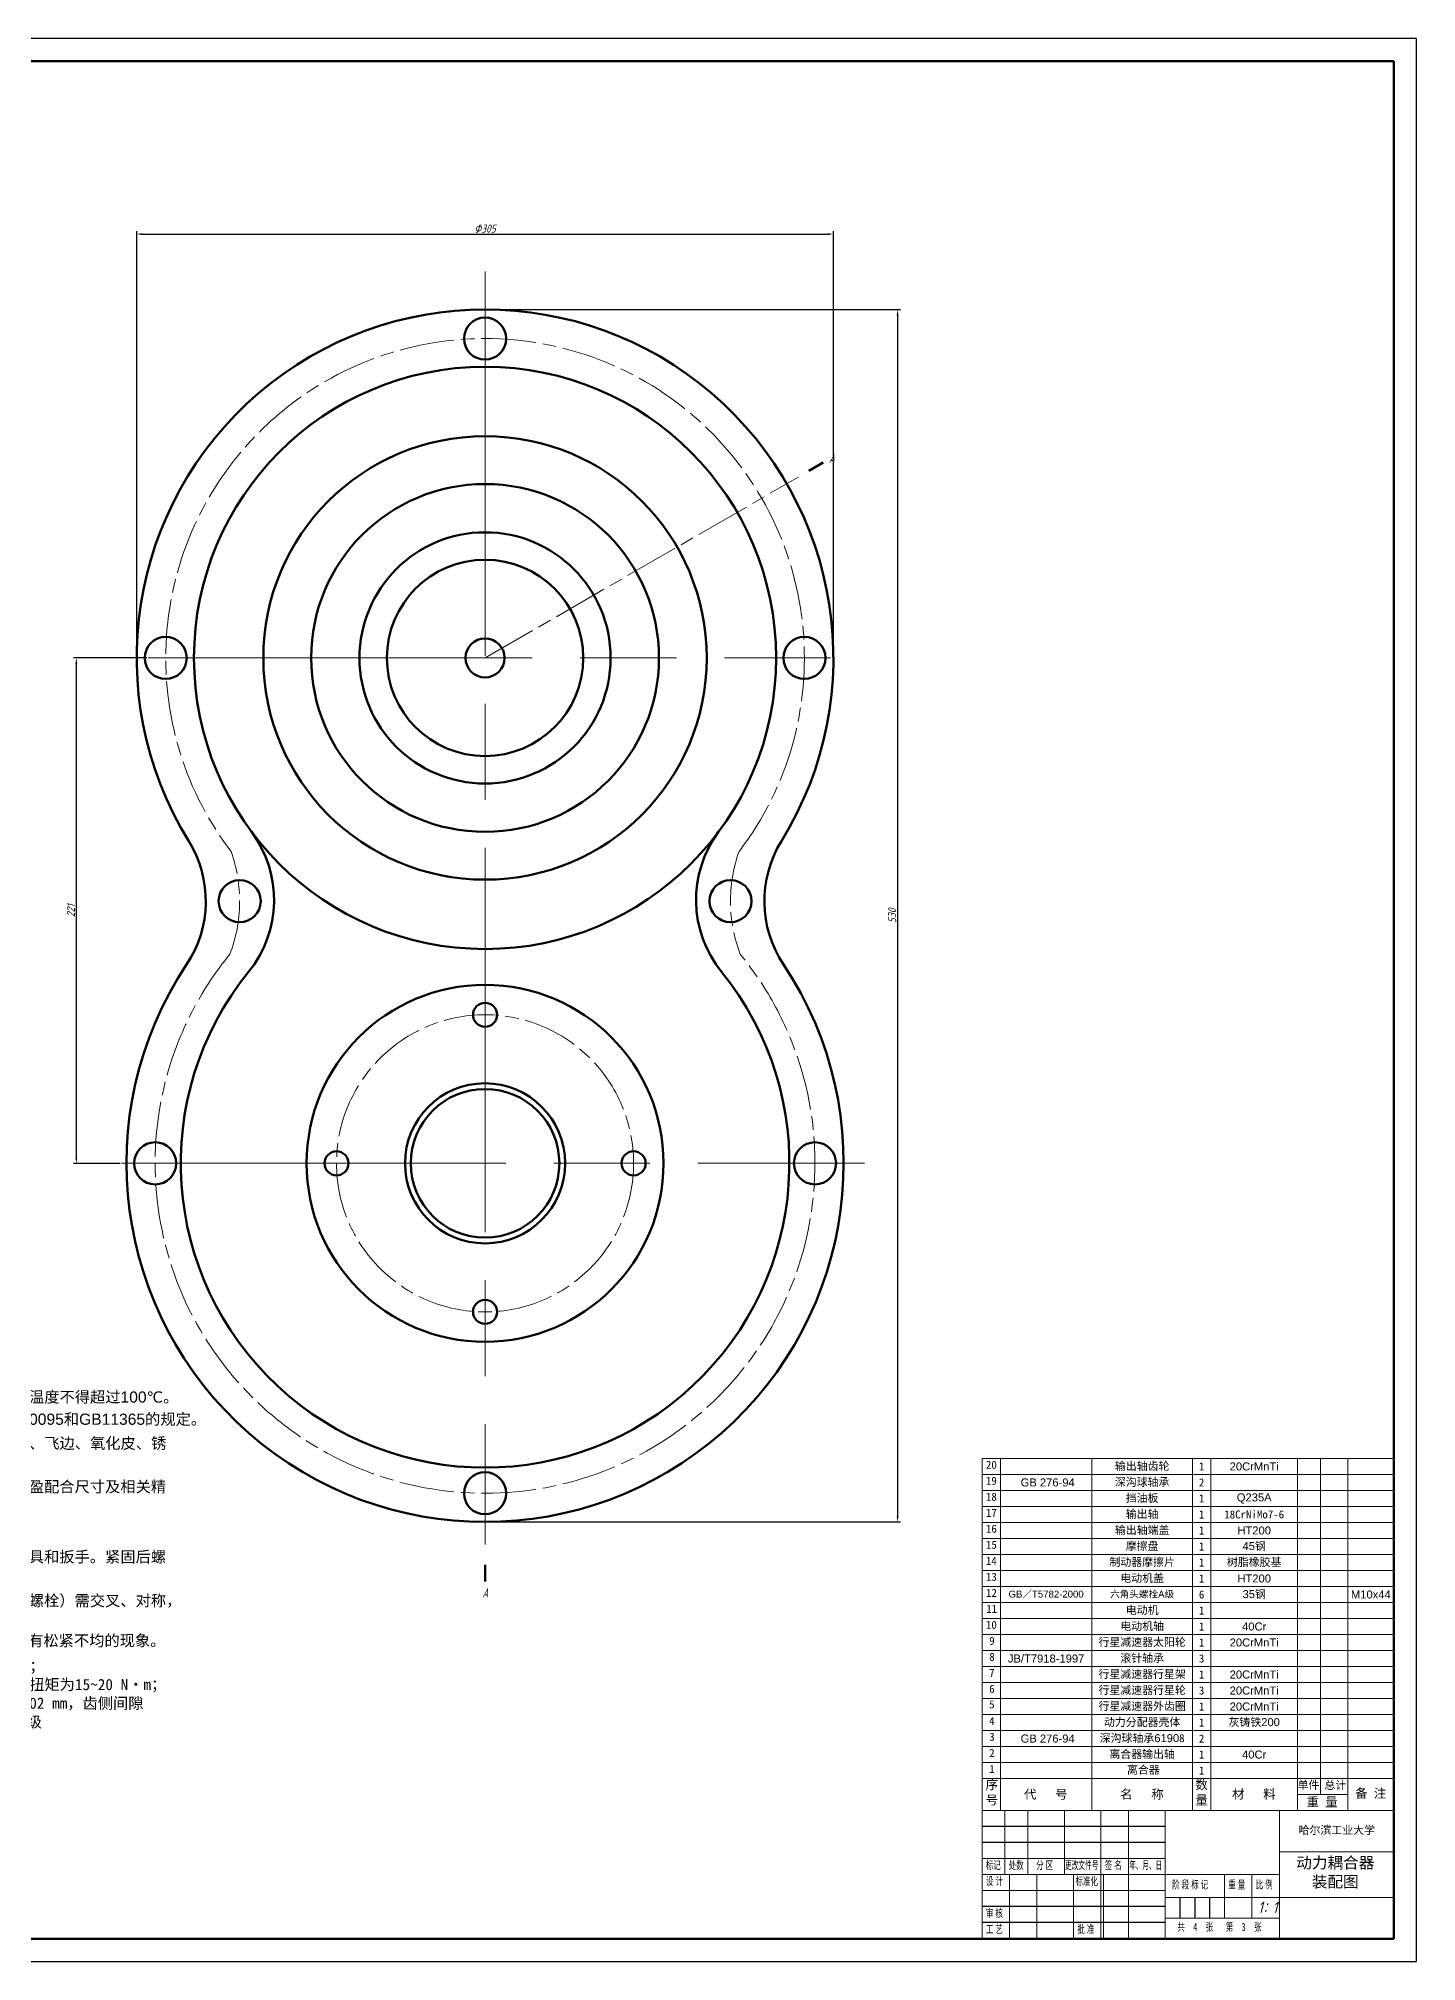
# Model space of a CAD drawing. Header units: millimetres. Extents: x 123 to 1312, y 107 to 948.
# Drawn here: x 709 to 1312, y 107 to 948 of the extents above; entities that cross this region are included whole.
import ezdxf

# ---------------------------------------------------------------- set-up
doc = ezdxf.new("R2010")
doc.units = ezdxf.units.MM
doc.linetypes.add('ACAD_ISO08W100', pattern=[36, 24, -3, 6, -3])
doc.layers.get('Defpoints').update_dxf_attribs({"lineweight": 35})
for name, color, linetype, lineweight in [('01', 7, 'Continuous', 50), ('02', 3, 'Continuous', 25), ('中心线', 1, 'ACAD_ISO08W100', 35), ('剖面线', 6, 'Continuous', 35), ('尺寸', 4, 'Continuous', 25), ('文字', 131, 'Continuous', 35), ('粗实线', 7, 'Continuous', 50), ('细实线', 7, 'Continuous', 20)]:
    doc.layers.add(name, color=color, linetype=linetype, lineweight=lineweight)
doc.layers.add('尺寸标注', color=4, linetype='Continuous')
doc.styles.add('PDF FangSong', font='simfang.ttf')
doc.styles.add('PDF FangSong_GB2312', font='arial.ttf')
doc.styles.get("Standard").update_dxf_attribs({"font": 'arial.ttf'})
doc.styles.add('TextStyle1', font='', dxfattribs={"width": 0.599418})
doc.styles.add('TextStyle2', font='', dxfattribs={"width": 0.585181})
doc.styles.add('仿宋', font='simfang.ttf', dxfattribs={"height": 3.5})
doc.styles.add('工程字', font='gbenor.shx', dxfattribs={"width": 0.65, "oblique": 15, "height": 5, "bigfont": 'gbcbig.shx'})
doc.styles.add('工程字-35', font='gbeitc.shx', dxfattribs={"height": 3.5, "bigfont": 'gbcbig.shx'})
doc.styles.add('工程字-5', font='gbeitc.shx', dxfattribs={"height": 5, "bigfont": 'gbcbig.shx'})
doc.styles.add('标准', font='', dxfattribs={"width": 0.667})
doc.styles.get('TextStyle1').set_extended_font_data('仿宋_GB2312')
doc.styles.get('TextStyle2').set_extended_font_data('仿宋_GB2312')
doc.styles.get('标准').set_extended_font_data('仿宋_GB2312')
doc.dimstyles.new('ISO-25', dxfattribs={"dimtxt": 2.5, "dimasz": 2.5, "dimexe": 1.25, "dimexo": 0.625, "dimtad": 1, "dimtxsty": 'Standard', "dimcen": 2.5, "dimadec": 0, "dimazin": 0, "dimtfac": 1, "dimtmove": 0, "dimatfit": 3, "dimfxl": 1, "dimarcsym": 0})
picture_1 = doc.add_image_def('image1.jpg', size_in_pixel=(554, 292))

# ---------------------------------------------------------------- blocks, each defined once
blk = doc.blocks.new('*D40')
at = {"layer": 'Defpoints', "color": 0, "transparency": 16777216}
for p in [(757.22, 677.59), (725.81, 456.56), (745.64, 456.56)]:
    blk.add_point(p, dxfattribs=at)
at = {"layer": '尺寸标注', "color": 0, "lineweight": -2, "transparency": 16777216}
for p, q in [((756.6, 677.59), (724.56, 677.59)), ((725.81, 675.09), (725.81, 459.06)), ((745.01, 456.56), (724.56, 456.56))]:
    blk.add_line(p, q, dxfattribs=at)
at = {"layer": '尺寸标注', "color": 0, "transparency": 16777216}
for points in [[(725.4, 675.09), (726.23, 675.09), (725.81, 677.59)], [(725.4, 459.06), (726.23, 459.06), (725.81, 456.56)]]:
    blk.add_solid(points, dxfattribs=at)
at = {"layer": '尺寸标注', "color": 0, "lineweight": 20, "transparency": 16777216, "insert": (723.44, 567.08), "char_height": 3.5, "attachment_point": 5, "rotation": 90, "style": '工程字-35'}
blk.add_mtext('221', dxfattribs=at)
blk = doc.blocks.new('*D41')
at = {"layer": 'Defpoints', "color": 0, "transparency": 16777216}
for p in [(904.56, 829.94), (904.56, 299.74), (1084.98, 299.74)]:
    blk.add_point(p, dxfattribs=at)
at = {"layer": '尺寸', "color": 0, "lineweight": -2, "transparency": 16777216}
for p, q in [((905.19, 829.94), (1086.23, 829.94)), ((1084.98, 827.44), (1084.98, 302.24)), ((905.19, 299.74), (1086.23, 299.74))]:
    blk.add_line(p, q, dxfattribs=at)
at = {"layer": '尺寸', "color": 0, "transparency": 16777216}
for points in [[(1084.57, 827.44), (1085.4, 827.44), (1084.98, 829.94)], [(1084.57, 302.24), (1085.4, 302.24), (1084.98, 299.74)]]:
    blk.add_solid(points, dxfattribs=at)
at = {"layer": '尺寸', "color": 0, "lineweight": 20, "transparency": 16777216, "insert": (1082.61, 564.84), "char_height": 3.5, "attachment_point": 5, "rotation": 90, "style": '工程字-35'}
blk.add_mtext('530', dxfattribs=at)
blk = doc.blocks.new('*D42')
at = {"layer": 'Defpoints', "color": 0, "transparency": 16777216}
for p in [(1056.91, 862.95), (752.21, 677.59), (1056.91, 677.59)]:
    blk.add_point(p, dxfattribs=at)
at = {"layer": '尺寸标注', "color": 0, "lineweight": -2, "transparency": 16777216}
for p, q in [((752.21, 678.21), (752.21, 864.2)), ((754.71, 862.95), (1054.41, 862.95)), ((1056.91, 678.21), (1056.91, 864.2))]:
    blk.add_line(p, q, dxfattribs=at)
at = {"layer": '尺寸标注', "color": 0, "transparency": 16777216}
for points in [[(754.71, 863.37), (754.71, 862.53), (752.21, 862.95)], [(1054.41, 863.37), (1054.41, 862.53), (1056.91, 862.95)]]:
    blk.add_solid(points, dxfattribs=at)
at = {"layer": '尺寸标注', "color": 0, "lineweight": 20, "transparency": 16777216, "insert": (904.56, 865.33), "char_height": 3.5, "attachment_point": 5, "style": '工程字-35'}
blk.add_mtext('Φ305', dxfattribs=at)

msp = doc.modelspace()

# ---------------------------------------------------------------- linework, layer by layer
at = {"layer": '01'}
for p, q in [((1301.929, 938.49), (147.929, 938.49)), ((1301.929, 117.49), (1301.929, 938.49)), ((147.929, 117.49), (1301.929, 117.49))]:
    msp.add_line(p, q, dxfattribs=at)
at = {"layer": '02'}
for p, q in [((1311.929, 948.49), (122.929, 948.49)), ((1311.929, 107.49), (1311.929, 948.49)), ((122.929, 107.49), (1311.929, 107.49))]:
    msp.add_line(p, q, dxfattribs=at)
at = {"layer": '中心线', "lineweight": 20, "ltscale": 7}
for p, q in [((904.563, 846.523), (904.563, 289.933)), ((757.223, 677.587), (1055.67, 677.587)), ((745.636, 456.565), (1070.565, 456.565))]:
    msp.add_line(p, q, dxfattribs=at)
at = {"layer": '中心线', "lineweight": 20}
msp.add_line((904.563, 677.587), (1041.553, 756.678), dxfattribs=at)
msp.add_circle((904.563, 456.565), 64.962, dxfattribs=at)
for centre, radius, start, end in [((904.563, 677.587), 139.656, 322.680785, 217.319215), ((732.428, 571.215), 64.812, 338.975247, 19.565406), ((1076.698, 571.215), 64.812, 160.434594, 201.024753), ((904.563, 456.565), 144.279, 140.692713, 39.307287)]:
    msp.add_arc(centre, radius, start, end, dxfattribs=at)
at = {"layer": '粗实线', "lineweight": 80}
for p, q in [((1046.169, 759.343), (1052.497, 762.997)), ((904.563, 280.936), (904.563, 273.755))]:
    msp.add_line(p, q, dxfattribs=at)
at = {"layer": '粗实线', "lineweight": 50}
for centre, radius in [((904.563, 817.238), 9.2), ((904.563, 677.587), 127.309), ((904.563, 677.587), 96.963), ((904.563, 677.587), 76.054), ((904.563, 677.587), 54.916), ((904.563, 677.587), 42.925), ((764.907, 677.587), 9.2), ((904.563, 677.587), 8.538), ((1044.219, 677.587), 9.2), ((797.241, 571.215), 9.2), ((1011.885, 571.215), 9.2), ((904.563, 456.565), 78.039), ((904.563, 521.526), 5.258), ((904.563, 456.565), 35), ((904.563, 456.565), 32.5), ((760.284, 456.565), 9.2), ((1048.842, 456.565), 9.2), ((839.601, 456.565), 5.258), ((969.525, 456.565), 5.258), ((904.563, 391.603), 5.258), ((904.563, 312.286), 9.2)]:
    msp.add_circle(centre, radius, dxfattribs=at)
for centre, radius, start, end in [((904.563, 677.587), 152.35, 328.285695, 211.714305), ((732.428, 571.215), 50, 326.334368, 31.714305), ((762.281, 571.784), 50, 320.999526, 36.634864), ((1046.845, 571.784), 50, 143.365136, 219.000474), ((1076.698, 571.215), 50, 148.285695, 213.665632), ((904.563, 456.565), 156.821, 146.334368, 33.665632), ((904.563, 456.565), 133.084, 140.999526, 39.000474)]:
    msp.add_arc(centre, radius, start, end, dxfattribs=at)
at = {"layer": '细实线', "lineweight": 20}
for p, q in [((1121.929, 320.49), (1121.929, 327.49)), ((1121.929, 327.49), (1301.929, 327.49)), ((1121.929, 313.49), (1121.929, 320.49)), ((1121.929, 320.49), (1301.929, 320.49)), ((1129.929, 173.49), (1129.929, 327.49)), ((1169.929, 173.49), (1169.929, 327.49)), ((1213.929, 173.49), (1213.929, 327.49)), ((1221.929, 173.49), (1221.929, 327.49)), ((1259.929, 173.49), (1259.929, 327.49)), ((1269.929, 327.49), (1269.929, 180.49)), ((1281.929, 173.49), (1281.929, 327.49)), ((1301.929, 327.49), (1301.929, 320.49)), ((1301.929, 320.49), (1301.929, 313.49)), ((1121.929, 306.49), (1121.929, 313.49)), ((1121.929, 313.49), (1301.929, 313.49)), ((1121.929, 313.49), (1301.929, 313.49)), ((1301.929, 313.49), (1301.929, 306.49)), ((1121.929, 299.49), (1121.929, 306.49)), ((1121.929, 306.49), (1301.929, 306.49)), ((1301.929, 306.49), (1301.929, 299.49)), ((1121.929, 292.49), (1121.929, 299.49)), ((1121.929, 299.49), (1301.929, 299.49)), ((1301.929, 299.49), (1301.929, 292.49)), ((1121.929, 285.49), (1121.929, 292.49)), ((1121.929, 292.49), (1301.929, 292.49)), ((1301.929, 292.49), (1301.929, 285.49)), ((1121.929, 278.49), (1121.929, 285.49)), ((1121.929, 285.49), (1301.929, 285.49)), ((1121.929, 271.49), (1121.929, 278.49)), ((1121.929, 278.49), (1301.929, 278.49)), ((1301.929, 285.49), (1301.929, 278.49)), ((1301.929, 278.49), (1301.929, 271.49)), ((1121.929, 264.49), (1121.929, 271.49)), ((1121.929, 271.49), (1301.929, 271.49)), ((1301.929, 271.49), (1301.929, 264.49)), ((1121.929, 257.49), (1121.929, 264.49)), ((1121.929, 264.49), (1301.929, 264.49)), ((1301.929, 264.49), (1301.929, 257.49)), ((1121.929, 250.49), (1121.929, 257.49)), ((1121.929, 257.49), (1301.929, 257.49)), ((1301.929, 257.49), (1301.929, 250.49)), ((1121.929, 243.49), (1121.929, 250.49)), ((1121.929, 250.49), (1301.929, 250.49)), ((1301.929, 250.49), (1301.929, 243.49)), ((1121.929, 236.49), (1121.929, 243.49)), ((1121.929, 243.49), (1301.929, 243.49)), ((1121.929, 229.49), (1121.929, 236.49)), ((1121.929, 236.49), (1301.929, 236.49)), ((1301.929, 243.49), (1301.929, 236.49)), ((1301.929, 236.49), (1301.929, 229.49)), ((1121.929, 222.49), (1121.929, 229.49)), ((1121.929, 229.49), (1301.929, 229.49)), ((1301.929, 229.49), (1301.929, 222.49)), ((1121.929, 215.49), (1121.929, 222.49)), ((1121.929, 222.49), (1301.929, 222.49)), ((1301.929, 222.49), (1301.929, 215.49)), ((1121.929, 208.49), (1121.929, 215.49)), ((1121.929, 215.49), (1301.929, 215.49)), ((1301.929, 215.49), (1301.929, 208.49)), ((1121.929, 201.49), (1121.929, 208.49)), ((1121.929, 208.49), (1301.929, 208.49)), ((1301.929, 208.49), (1301.929, 201.49)), ((1121.929, 194.49), (1121.929, 201.49)), ((1121.929, 201.49), (1301.929, 201.49)), ((1121.929, 187.49), (1121.929, 194.49)), ((1121.929, 194.49), (1301.929, 194.49)), ((1301.929, 201.49), (1301.929, 194.49)), ((1301.929, 194.49), (1301.929, 187.49)), ((1121.929, 173.49), (1121.929, 187.49)), ((1121.929, 187.49), (1301.929, 187.49)), ((1301.929, 173.49), (1301.929, 187.49)), ((1259.929, 180.49), (1281.929, 180.49))]:
    msp.add_line(p, q, dxfattribs=at)
at = {"layer": '细实线', "linetype": 'Continuous', "lineweight": 20}
for p, q in [((1121.929, 173.49), (1301.929, 173.49)), ((1121.929, 173.49), (1121.929, 117.49)), ((1131.929, 145.49), (1131.929, 173.49)), ((1141.929, 145.49), (1141.929, 173.49)), ((1157.929, 145.49), (1157.929, 173.49)), ((1173.929, 145.49), (1173.929, 173.49)), ((1185.929, 145.49), (1185.929, 173.49)), ((1201.929, 173.49), (1201.929, 117.49)), ((1251.929, 117.49), (1251.929, 173.49)), ((1301.929, 173.49), (1301.929, 117.49)), ((1201.929, 152.49), (1121.929, 152.49)), ((1301.929, 155.49), (1251.929, 155.49)), ((1251.929, 145.49), (1121.929, 145.49)), ((1133.929, 117.49), (1133.929, 145.49)), ((1145.929, 117.49), (1145.929, 145.49)), ((1161.929, 117.49), (1161.929, 145.49)), ((1173.929, 117.49), (1173.929, 145.49)), ((1185.929, 117.49), (1185.929, 145.49)), ((1227.929, 145.49), (1227.929, 126.49)), ((1239.929, 145.49), (1239.929, 126.49)), ((1201.929, 138.49), (1121.929, 138.49)), ((1251.929, 135.49), (1201.929, 135.49)), ((1301.929, 135.49), (1251.929, 135.49)), ((1251.929, 126.49), (1201.929, 126.49)), ((1301.929, 117.49), (1121.929, 117.49))]:
    msp.add_line(p, q, dxfattribs=at)
at = {"layer": '细实线', "linetype": 'Continuous', "lineweight": 25}
for p, q in [((1201.929, 166.49), (1121.929, 166.49)), ((1201.929, 159.49), (1121.929, 159.49)), ((1208.429, 135.49), (1208.429, 126.49)), ((1214.929, 135.49), (1214.929, 126.49)), ((1221.429, 135.49), (1221.429, 126.49)), ((1201.929, 131.49), (1121.929, 131.49)), ((1201.929, 124.49), (1121.929, 124.49))]:
    msp.add_line(p, q, dxfattribs=at)

# ---------------------------------------------------------------- texts
at = {"layer": '尺寸', "lineweight": 20, "char_height": 4, "attachment_point": 1, "style": '工程字'}
for insert in [(1054.966, 766.748), (903.445, 270.699)]:
    msp.add_mtext_dynamic_manual_height_columns('A', width=12.8942, gutter_width=10, heights=[0], dxfattribs=dict(at, insert=insert))
at = {"layer": '尺寸标注', "lineweight": 20}
for s, width, heights, insert, char_height, attachment_point in [('{\\fSimSun|b0|i0|c134|p2;序号}', 8, [0], (1123.481, 186.843), 4, 1), ('{\\fSimSun|b0|i0|c134|p2;数量}', 8, [0], (1215.18, 186.81), 4, 1), ('{\\fSimSun|b0|i0|c134|p2;单件}', 15.74364, [0], (1259.929, 186.466), 3.5, 1), ('{\\fSimSun|b0|i0|c134|p2;总计}', 15.74364, [0], (1271.652, 186.404), 3.5, 1), ('\\pxqc;{\\fSimSun|b0|i0|c134|p2;代   号}', 39.71888, [14.006], (1149.807, 180.411), 4, 5), ('\\pxqc;{\\fSimSun|b0|i0|c134|p2;名   称}', 39.71888, [14.006], (1191.834, 180.444), 4, 5), ('\\pxqc;{\\fSimSun|b0|i0|c134|p2;材   料}', 39.71888, [14.006], (1240.789, 180.538), 4, 5), ('{\\fSimSun|b0|i0|c134|p2;重 量}', 15.74364, [0], (1263.82, 179.3), 4, 1), ('{\\fSimSun|b0|i0|c134|p2;备 注 }', 15.74364, [0], (1285.064, 183.077), 4, 1)]:
    msp.add_mtext_dynamic_manual_height_columns(s, width=width, gutter_width=12.5, heights=heights, dxfattribs=dict(at, insert=insert, char_height=char_height, attachment_point=attachment_point))
at = {"layer": '文字'}
for s, insert, char_height, attachment_point, style in [('2、装配滚动轴承允许采用机油加热进行热装，油的温度不得超过100℃。', (554.58, 354.014), 4.89, 4, 'PDF FangSong_GB2312'), ('3、齿轮装配后，齿面的接触斑点和侧隙应符合GB10095和GB11365的规定。', (554.288, 344.308), 4.89, 4, 'PDF FangSong_GB2312'), ('4、零件在装配前必须清理和清洗干净，不得有毛刺、飞边、氧化皮、锈', (554.58, 333.808), 4.89, 4, 'PDF FangSong_GB2312'), ('20', (1123.611, 324.712), 3.4999, 4, 'PDF FangSong'), ('5{\\fSimSun|b0|i0|c134|p2;、装配前应对零、部件的主要配合尺寸，特别是过盈配合尺寸及相关精}', (554.498, 314.805), 4.89, 4, 'PDF FangSong_GB2312'), ('19', (1123.611, 317.718), 3.4999, 4, 'PDF FangSong'), ('18', (1123.611, 310.712), 3.4999, 4, 'PDF FangSong'), ('17', (1123.611, 303.718), 3.4999, 4, 'PDF FangSong'), ('16', (1123.611, 296.723), 3.4999, 4, 'PDF FangSong'), ('15', (1123.633, 289.729), 3.4999, 4, 'PDF FangSong'), ('14', (1123.568, 282.691), 3.4999, 4, 'PDF FangSong'), ('13', (1123.633, 275.718), 3.4999, 4, 'PDF FangSong'), ('12', (1123.633, 268.702), 3.4999, 4, 'PDF FangSong'), ('11', (1123.742, 261.707), 3.4999, 4, 'PDF FangSong'), ('10', (1123.611, 254.713), 3.4999, 4, 'PDF FangSong'), ('9', (1125.071, 247.718), 3.5, 4, 'PDF FangSong'), ('8', (1125.071, 240.724), 3.5, 4, 'PDF FangSong'), ('7', (1125.028, 233.729), 3.5, 4, 'PDF FangSong'), ('6', (1125.049, 226.713), 3.5, 4, 'PDF FangSong'), ('5', (1125.028, 219.937), 3.5, 4, 'PDF FangSong'), ('4', (1125.049, 212.703), 3.5, 4, 'PDF FangSong'), ('3', (1125.049, 205.73), 3.5, 4, 'PDF FangSong'), ('2', (1125.071, 198.692), 3.5, 4, 'PDF FangSong'), ('{\\fSimSun|b0|i0|c134|p2;离合器}', (1185.298, 191.119), 3.49993, 4, 'PDF FangSong'), ('1', (1125.006, 191.697), 3.5, 4, 'PDF FangSong'), ('\\fﾷￂￋￎ_GB2312|b0|i0|p34;标记', (1123.555, 151.388), 3.5, 1, '标准'), ('\\fﾷￂￋￎ_GB2312|b0|i0|p34;处数', (1133.555, 151.388), 3.5, 1, '标准'), ('\\fﾷￂￋￎ_GB2312|b0|i0|p34;分 区', (1145.581, 151.388), 3.5, 1, '标准'), ('\\fﾷￂￋￎ_GB2312|b0|i0|p34;更改文件号', (1158.147, 151.388), 3.5, 1, 'TextStyle1'), ('\\fﾷￂￋￎ_GB2312|b0|i0|p34;签 名', (1175.581, 151.388), 3.5, 1, '标准'), ('\\fﾷￂￋￎ_GB2312|b0|i0|p34;年、月、日', (1186.321, 151.388), 3.5, 1, 'TextStyle2'), ('\\fﾷￂￋￎ_GB2312|b0|i0|p34;设 计', (1123.581, 144.388), 3.5, 1, '标准'), ('\\fﾷￂￋￎ_GB2312|b0|i0|p34;标准化', (1162.781, 144.388), 3.5, 1, '标准'), ('\\fﾷￂￋￎ_GB2312|b0|i0|p34;阶 段 标 记', (1205.083, 142.888), 3.5, 1, '标准'), ('\\fﾷￂￋￎ_GB2312|b0|i0|p34;重 量', (1229.581, 142.888), 3.5, 1, '标准'), ('\\fﾷￂￋￎ_GB2312|b0|i0|p34;比 例', (1241.581, 142.888), 3.5, 1, '标准'), ('\\fﾷￂￋￎ_GB2312|b0|i0|p34;审 核', (1123.581, 130.388), 3.5, 1, '标准'), ('\\fﾷￂￋￎ_GB2312|b0|i0|p34;工 艺', (1123.581, 123.388), 3.5, 1, '标准'), ('\\fﾷￂￋￎ_GB2312|b0|i0|p34;批 准', (1163.581, 123.388), 3.5, 1, '标准'), ('{\\fSimSun|b0|i0|c134|p2;共  4  张   第  3  张}', (1207.338, 124.388), 3.5, 1, '标准')]:
    msp.add_mtext(s, dxfattribs=dict(at, insert=insert, char_height=char_height, attachment_point=attachment_point, style=style))
at = {"layer": '文字', "attachment_point": 4, "style": 'PDF FangSong'}
for s, insert, char_height, width in [('\\pxqc;{\\fSimSun|b0|i0|c134|p2;输出轴齿轮}', (1169.929, 323.99), 3.49993, 44), ('\\pxqc;{\\fSimSun|b0|i0|c134|p2;1}', (1213.929, 323.99), 3.49993, 8), ('\\pxqc;{\\fArial|b0|i0|c0|p34;20CrMnTi}', (1221.929, 323.99), 3.49993, 38), ('\\pxqc;{\\fArial|b0|i0|c0|p34; GB 276-94}', (1129.929, 316.99), 3.49993, 40), ('\\pxqc;{\\fSimSun|b0|i0|c134|p2;深沟球轴承}', (1169.929, 316.99), 3.49993, 44), ('\\pxqc;{\\fSimSun|b0|i0|c134|p2;挡油板 }', (1169.929, 309.99), 3.49993, 44), ('\\pxqc;{\\fSimSun|b0|i0|c134|p2;2}', (1213.929, 316.99), 3.49993, 8), ('\\pxqc;{\\fSimSun|b0|i0|c134|p2;1}', (1213.929, 309.99), 3.49993, 8), ('\\pxqc;{\\fArial|b0|i0|c0|p34;Q235A}', (1221.929, 309.99), 3.49993, 38), ('\\pxqc;{\\fSimSun|b0|i0|c134|p2;输出轴}', (1169.929, 302.99), 3.49993, 44), ('\\pxqc;{\\fSimSun|b0|i0|c134|p2;1}', (1213.929, 302.99), 3.49993, 8), ('\\pxqc;{\\fSimSun|b0|i0|c134|p2;18CrNiMo7-6}', (1221.929, 302.99), 3.49993, 38), ('\\pxqc;{\\fSimSun|b0|i0|c134|p2;输出轴端盖  }', (1169.929, 295.99), 3.49993, 44), ('\\pxqc;{\\fSimSun|b0|i0|c134|p2;1}', (1213.929, 295.99), 3.49993, 8), ('\\pxqc;{\\fArial|b0|i0|c0|p34;HT200}', (1221.929, 295.99), 3.49993, 38), ('\\pxqc;{\\fSimSun|b0|i0|c134|p2;摩擦盘 }', (1169.929, 288.99), 3.49993, 44), ('\\pxqc;{\\fSimSun|b0|i0|c134|p2;1}', (1213.929, 288.99), 3.49993, 8), ('\\pxqc;{\\fArial|b0|i0|c0|p34;45\\fSimSun|b0|i0|c134|p2;钢}', (1221.929, 288.99), 3.49993, 38), ('\\pxqc;{\\fSimSun|b0|i0|c134|p2;制动器摩擦片}', (1169.929, 281.99), 3.49993, 44), ('\\pxqc;{\\fSimSun|b0|i0|c134|p2;1}', (1213.929, 281.99), 3.49993, 8), ('\\pxqc;{\\fSimSun|b0|i0|c134|p2;树脂橡胶基}', (1221.929, 281.99), 3.49993, 38), ('\\pxqc;{\\fArial|b0|i0|c0|p34;GB\\fSimSun|b0|i0|c134|p2;／\\fArial|b0|i0|c0|p34;T5782-2000}', (1129.929, 267.99), 3, 40), ('\\pxqc;{\\fSimSun|b0|i0|c134|p2;六角头螺栓\\fArial|b0|i0|c0|p34;A\\fSimSun|b0|i0|c134|p2;级}', (1169.929, 267.99), 3, 44), ('\\pxqc;{\\fSimSun|b0|i0|c134|p2;电动机盖 }', (1169.929, 274.99), 3.49993, 44), ('\\pxqc;{\\fSimSun|b0|i0|c134|p2;6}', (1213.929, 267.99), 3.49993, 8), ('\\pxqc;{\\fSimSun|b0|i0|c134|p2;1}', (1213.929, 274.99), 3.49993, 8), ('\\pxqc;{\\fArial|b0|i0|c0|p34;HT200}', (1221.929, 274.99), 3.49993, 38), ('\\pxqc;{\\fArial|b0|i0|c0|p34;35\\fSimSun|b0|i0|c134|p2;钢\\fArial|b0|i0|c0|p34; }', (1221.929, 267.99), 3.49993, 38), ('\\pxqc;{\\fArial|b0|i0|c0|p34;M10x44 }', (1281.929, 267.99), 3.49993, 20), ('\\pxqc;{\\fSimSun|b0|i0|c134|p2;电动机 }', (1169.929, 260.99), 3.49993, 44), ('\\pxqc;{\\fSimSun|b0|i0|c134|p2;1}', (1213.929, 260.99), 3.49993, 8), ('\\pxqc;{\\fSimSun|b0|i0|c134|p2;电动机轴}', (1169.929, 253.99), 3.49993, 44), ('\\pxqc;{\\fSimSun|b0|i0|c134|p2;1}', (1213.929, 253.99), 3.49993, 8), ('\\pxqc;{\\fArial|b0|i0|c0|p34;40Cr}', (1221.929, 253.99), 3.49993, 38), ('\\pxqc;{\\fSimSun|b0|i0|c134|p2;行星减速器太阳轮 }', (1169.929, 246.99), 3.49993, 44), ('\\pxqc;{\\fSimSun|b0|i0|c134|p2;1}', (1213.929, 246.99), 3.49993, 8), ('\\pxqc;{\\fArial|b0|i0|c0|p34;20CrMnTi}', (1221.929, 246.99), 3.49993, 38), ('\\pxqc;{\\fArial|b0|i0|c0|p34;JB/T7918-1997}', (1129.929, 239.99), 3.49993, 40), ('\\pxqc;{\\fSimSun|b0|i0|c134|p2;滚针轴承 }', (1169.929, 239.99), 3.49993, 44), ('\\pxqc;{\\fSimSun|b0|i0|c134|p2;3}', (1213.929, 239.99), 3.49993, 8), ('\\pxqc;{\\fSimSun|b0|i0|c134|p2;行星减速器行星架}', (1169.929, 232.99), 3.49993, 44), ('\\pxqc;{\\fSimSun|b0|i0|c134|p2;行星减速器行星轮}', (1169.929, 225.99), 3.49993, 44), ('\\pxqc;{\\fSimSun|b0|i0|c134|p2;3}', (1213.929, 225.99), 3.49993, 8), ('\\pxqc;{\\fSimSun|b0|i0|c134|p2;1}', (1213.929, 232.99), 3.49993, 8), ('\\pxqc;{\\fArial|b0|i0|c0|p34;20CrMnTi}', (1221.929, 232.99), 3.49993, 38), ('\\pxqc;{\\fArial|b0|i0|c0|p34;20CrMnTi}', (1221.929, 225.99), 3.49993, 38), ('\\pxqc;{\\fSimSun|b0|i0|c134|p2;行星减速器外齿圈}', (1169.929, 218.99), 3.49993, 44), ('\\pxqc;{\\fSimSun|b0|i0|c134|p2;1}', (1213.929, 218.99), 3.49993, 8), ('\\pxqc;{\\fArial|b0|i0|c0|p34;20CrMnTi}', (1221.929, 218.99), 3.49993, 38), ('\\pxqc;{\\fSimSun|b0|i0|c134|p2;动力分配器壳体}', (1169.929, 211.99), 3.49993, 44), ('\\pxqc;{\\fSimSun|b0|i0|c134|p2;1}', (1213.929, 211.99), 3.49993, 8), ('\\pxqc;{\\fSimSun|b0|i0|c134|p2;灰铸铁\\fArial|b0|i0|c0|p34;200}', (1221.929, 211.99), 3.49993, 38), ('\\pxqc;{\\fArial|b0|i0|c0|p34; GB 276-94}', (1129.929, 204.99), 3.49993, 40), ('\\pxqc;{\\fSimSun|b0|i0|c134|p2;深沟球轴承\\fArial|b0|i0|c0|p34;6190\\fSimSun|b0|i0|c134|p2;8}', (1169.929, 204.99), 3.49993, 44), ('\\pxqc;{\\fSimSun|b0|i0|c134|p2;2}', (1213.929, 204.99), 3.49993, 8), ('\\pxqc;{\\fSimSun|b0|i0|c134|p2;离合器输出轴}', (1169.929, 197.99), 3.49993, 44), ('\\pxqc;{\\fSimSun|b0|i0|c134|p2;1}', (1213.929, 197.99), 3.49993, 8), ('\\pxqc;{\\fArial|b0|i0|c0|p34;40Cr\\fSimSun|b0|i0|c134|p2; }', (1221.929, 197.99), 3.49993, 38), ('\\pxqc;{\\fSimSun|b0|i0|c134|p2;1}', (1213.929, 190.99), 3.49993, 8)]:
    msp.add_mtext(s, dxfattribs=dict(at, insert=insert, char_height=char_height, width=width))
at = {"layer": '文字', "char_height": 4.89, "attachment_point": 4, "style": 'PDF FangSong_GB2312'}
for s, insert, rotation in [('7、螺栓和螺母紧固时，严禁打击或使用不合适的旋具和扳手。紧固后螺', (554.498, 284.141), 359.999994), ('8、同一零件用多件螺钉（螺栓）紧固时，各螺钉（螺栓）需交叉、对称，', (554.498, 264.975), 0.000005), ('10{\\fSimSun|b0|i0|c134|p2;、轴承外圈装配后与定位端轴承盖端面应接触均匀；\\P}11{\\fSimSun|b0|i0|c134|p2;、行星架与太阳轮装配后轴向游隙≤0.1 mm，预紧扭矩为15~20 N·m；\\P}12{\\fFangSong|b0|i0|c134|p49;、\\fSimSun|b0|i0|c134|p2;行星齿轮组齿圈与太阳轮分度圆直径公差≤±0.02 mm，齿侧间隙\\P    0.05~0.10 mm，符合ISO 1328-1:2013精度等级6级}', (550.925, 224.206), 359.999993)]:
    msp.add_mtext(s, dxfattribs=dict(at, insert=insert, rotation=rotation))
at = {"layer": '文字', "insert": (554.227, 247.501), "char_height": 4.89, "width": 218.11243, "attachment_point": 4, "rotation": 359.999994, "style": 'PDF FangSong_GB2312'}
msp.add_mtext('9{\\fSimSun|b0|i0|c134|p2;、滑动配合的花键装配后，相配件移动自如，不得有松紧不均的现象。}', dxfattribs=at)
at = {"layer": '文字', "insert": (1260.351, 166.742), "char_height": 3.5, "attachment_point": 1, "style": '仿宋'}
msp.add_mtext_dynamic_manual_height_columns('{\\C7;哈尔滨工业大学}', width=38.37592, gutter_width=25, heights=[0], dxfattribs=at)
at = {"layer": '文字', "linetype": 'Continuous', "lineweight": 25, "insert": (1259.354, 153.245), "char_height": 5, "width": 36.42617, "attachment_point": 1, "style": '标准'}
msp.add_mtext('{\\fFangSong|b0|i0|c134|p49;\\W1;动力耦合器\\P\\pxql;  装配图}', dxfattribs=at)
at = {"layer": '文字', "lineweight": 20, "insert": (1242.575, 133.687), "char_height": 5, "attachment_point": 1, "style": '工程字-5'}
msp.add_mtext_dynamic_manual_height_columns('{\\C7;1：1}', width=19.361, gutter_width=25, heights=[0], dxfattribs=at)
at = {"layer": '细实线', "insert": (1123.581, 144.388), "char_height": 3.5, "attachment_point": 1, "style": '标准'}
msp.add_mtext('\\fﾷￂￋￎ_GB2312|b0|i0|p34;设 计', dxfattribs=at)

# ---------------------------------------------------------------- dimensions: what is measured, and where the dimension line sits
at = {"layer": '尺寸', "lineweight": 20}
dim = msp.add_linear_dim(base=(1084.984, 299.743), p1=(904.563, 829.937), p2=(904.563, 299.743), angle=90, text='530', dimstyle='ISO-25', override={"dimtxsty": '工程字-35'}, dxfattribs=at)
dim.commit()
dim.dimension.update_dxf_attribs({"geometry": '*D41', "text_midpoint": (1082.609, 564.84)})
at = {"layer": '尺寸标注', "lineweight": 20}
dim = msp.add_linear_dim(base=(1056.913, 862.951), p1=(752.213, 677.587), p2=(1056.913, 677.587), text='Φ305', dimstyle='ISO-25', override={"dimtxsty": '工程字-35'}, dxfattribs=at)
dim.commit()
dim.dimension.update_dxf_attribs({"geometry": '*D42', "text_midpoint": (904.563, 865.326)})
dim = msp.add_linear_dim(base=(725.812, 456.565), p1=(757.223, 677.587), p2=(745.636, 456.565), angle=90, text='221', dimstyle='ISO-25', override={"dimtxsty": '工程字-35'}, dxfattribs=at)
dim.commit()
dim.dimension.update_dxf_attribs({"geometry": '*D40', "text_midpoint": (723.437, 567.076)})

# ---------------------------------------------------------------- pictures from other files: only their frames are drawn
at = {"layer": '剖面线', "lineweight": 20}
image = msp.add_image(picture_1, insert=(1121.929, 117.49), size_in_units=(53.123, 28), dxfattribs=at)
image.dxf.flags = 7

doc.saveas('drawing.dxf')
